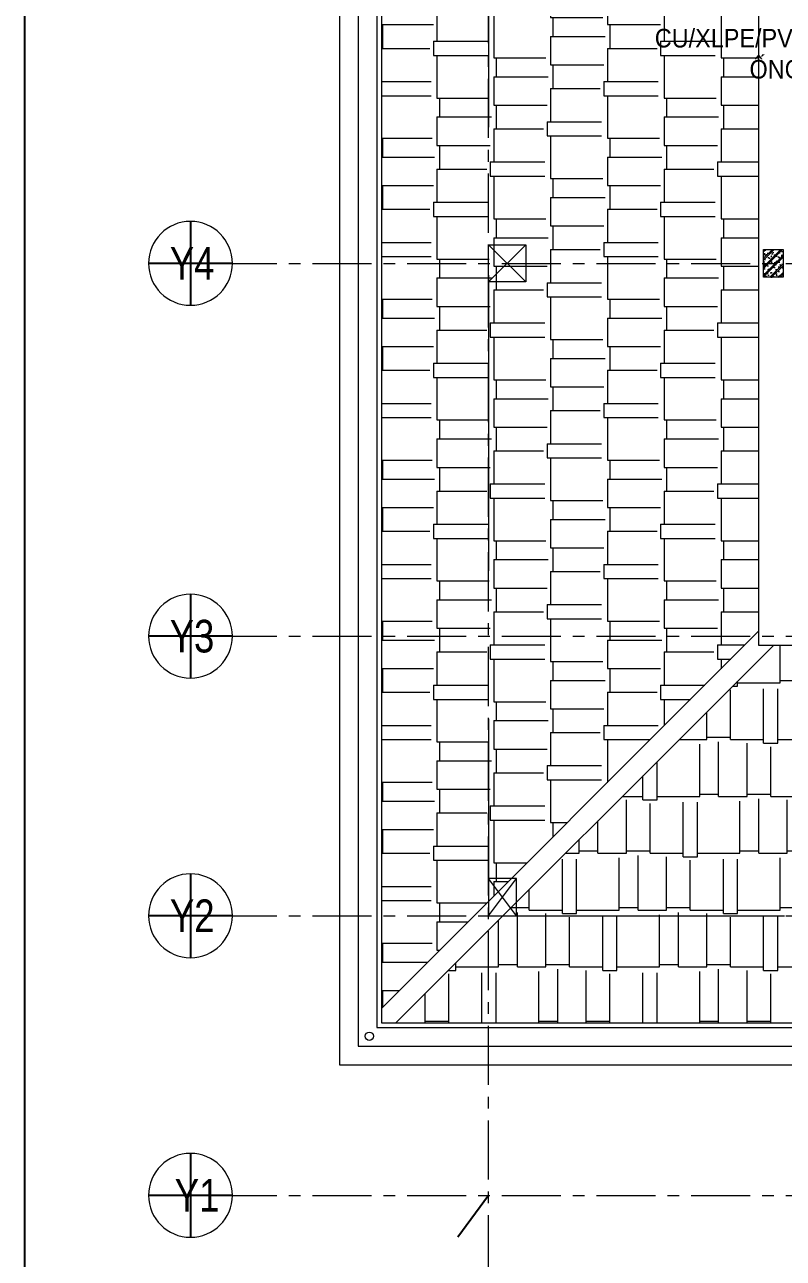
# Model space of a CAD drawing. Header units: millimetres. Extents: x -343543 to 400519, y -115663 to 104219.
# Drawn here: x -4979 to 3162, y -50676 to -37439 of the extents above; entities that cross this region are included whole.
import ezdxf
from ezdxf.enums import TextEntityAlignment as Align
from ezdxf.xclip import XClip

# ---------------------------------------------------------------- set-up
doc = ezdxf.new("R2010")
doc.units = ezdxf.units.MM
doc.header["$XCLIPFRAME"] = 0
doc.linetypes.add('XREF MAT BANG TUONG XAY$0$01.Xref _MB T2-Mai$0$HIDDEN', pattern=[9.525, 6.35, -3.175])
doc.linetypes.add('XREF MAT BANG TUONG XAY$0$CENTER', pattern=[50.8, 31.75, -6.35, 6.35, -6.35])
doc.layers.get('0').update_dxf_attribs({"color": 231, "lineweight": 0})
doc.layers.get('DefPoints').update_dxf_attribs({"color": 191})
for name, color, linetype, lineweight in [('A-SYMBOLS', 10, 'Continuous', 13), ('SME-E-POW-TEXT', 133, 'Continuous', 18), ('XREF MAT BANG TUONG XAY$0$00.xref_IKIGAI_Truc$0$A-SYMBOLS', 8, 'Continuous', 13), ('XREF MAT BANG TUONG XAY$0$01.Xref _MB T2-Mai$0$$0$A-FNSH', 8, 'Continuous', 9), ('XREF MAT BANG TUONG XAY$0$01.Xref _MB T2-Mai$0$$0$A-PATT', 8, 'Continuous', 9), ('XREF MAT BANG TUONG XAY$0$01.Xref _MB T2-Mai$0$A-HIDD', 8, 'XREF MAT BANG TUONG XAY$0$01.Xref _MB T2-Mai$0$HIDDEN', 9), ('XREF MAT BANG TUONG XAY$0$01.Xref _MB T2-Mai$0$A-SYMBOLS', 8, 'Continuous', 13), ('XREF MAT BANG TUONG XAY$0$A-GRID', 8, 'XREF MAT BANG TUONG XAY$0$CENTER', 15), ('XREF MAT BANG TUONG XAY$0$xref_IKIGAI_Cot$0$A-FNSH', 8, 'Continuous', 9), ('XREF MAT BANG TUONG XAY$0$xref_IKIGAI_Cot$0$A-PATT', 8, 'Continuous', 5)]:
    doc.layers.add(name, color=color, linetype=linetype, lineweight=lineweight)
doc.layers.add('INNO-LINK', color=6, linetype='Continuous')
doc.styles.add('SME-TEXT', font='sme.shx', dxfattribs={"width": 0.7})
doc.styles.add('XREF MAT BANG TUONG XAY$0$00.xref_IKIGAI_Truc$0$VTK_Arial_3.5 mm', font='arial.ttf', dxfattribs={"width": 0.8, "height": 3.5})

# ---------------------------------------------------------------- blocks, each defined once
blk = doc.blocks.new('*U131')
at = {"color": 8}
blk.add_circle((0, 0), 4.5, dxfattribs=at)
at = {"layer": 'DefPoints', "color": 8}
for p, q in [((0, 4.5), (0, -4.5)), ((-4.5, 0), (4.5, 0))]:
    blk.add_line(p, q, dxfattribs=at)
at = {"color": 8, "style": 'XREF MAT BANG TUONG XAY$0$00.xref_IKIGAI_Truc$0$VTK_Arial_3.5 mm', "width": 0.8}
blk.add_attdef('X12', text='', height=3.5, dxfattribs=at).set_placement((0, 0), align=Align.MIDDLE_CENTER)
blk = doc.blocks.new('XREF MAT BANG TUONG XAY$0$xref_IKIGAI_Cot')
at = {"layer": 'XREF MAT BANG TUONG XAY$0$xref_IKIGAI_Cot$0$A-PATT'}
h = blk.add_hatch(dxfattribs=at)
h.set_pattern_fill('BT-01', color=8, scale=15, pattern_type=2)
h.set_pattern_definition([(50, (-10, 80), (107.58903, -9.41282), [11.25, -123.75]), (355, (-10, 80), (-20.8127, 112.82882), [9, -99]), (100.4514, (-1.03, 79.22), (86.7764, 103.41593), [9.56103, -105.17132]), (46.1842, (-10, 110), (160.08616, -24.82785), [16.875, -185.625]), (96.6356, (3.34, 107.93), (140.1994, 146.1177), [14.34154, -157.75695]), (351.1842, (-10, 110), (140.1993, 146.1178), [13.5, -148.5]), (21, (5, 102.5), (89.53606, -60.39283), [11.25, -123.75]), (326, (5, 102.5), (36.4973, 108.7725), [9, -99]), (71.4514, (12.46, 97.47), (126.0334, 48.37957), [9.56103, -105.17132]), (37.5, (-10, 80), (1.82398, 49.934078), [0, -97.8, 0, -100.5, 0, -99.375]), (7.5, (-10, 80), (39.46043, 59.16176), [0, -57.3, 0, -95.55, 0, -37.875]), (327.5, (-43.45, 80), (80.073365, -3.38323), [0, -37.5, 0, -117, 0, -155.25]), (317.5, (-58.45, 80), (87.47793, 15.01575), [0, -48.75, 0, -77.7, 0, -110.25]), (45, (-10, 80), (-45.07806, 45.07806), []), (45, (-10, 98.375), (-45.07806, 45.07806), [])])
h.paths.add_polyline_path([(2950, -39850), (3160, -39850), (3160, -40150), (2950, -40150)])
at = {"layer": 'XREF MAT BANG TUONG XAY$0$A-GRID', "color": 8, "ltscale": 20}
for points in [[(0, -53895), (0, -27075.6)], [(-2907.5, -40000), (42750, -40000)], [(-2907.5, -44000), (42750, -44000)], [(-2907.5, -47000), (42750, -47000)], [(-2907.5, -50000), (42750, -50000)]]:
    blk.add_lwpolyline(points, dxfattribs=at)
at = {"layer": 'XREF MAT BANG TUONG XAY$0$xref_IKIGAI_Cot$0$A-FNSH', "color": 8}
for p, q in [((0, -39800), (400, -40200)), ((400, -39800), (0, -40200)), ((0, -47000), (300, -46600)), ((300, -47000), (0, -46600))]:
    blk.add_line(p, q, dxfattribs=at)
for points in [[(0, -39800), (400, -39800), (400, -40200), (0, -40200)], [(2950, -39850), (3160, -39850), (3160, -40150), (2950, -40150)], [(0, -47000), (300, -47000), (300, -46600), (0, -46600)]]:
    blk.add_lwpolyline(points, close=True, dxfattribs=at)
at = {"layer": 'XREF MAT BANG TUONG XAY$0$00.xref_IKIGAI_Truc$0$A-SYMBOLS', "color": 8}
ref = blk.add_blockref('*U131', (-3200, -40000), dxfattribs=dict(at, xscale=-100, yscale=100, zscale=100))
ref.add_attrib('X12', 'Y4', dxfattribs={"layer": '0', "height": 350, "style": 'XREF MAT BANG TUONG XAY$0$00.xref_IKIGAI_Truc$0$VTK_Arial_3.5 mm', "width": 0.8}).set_placement((-3182.2, -40000), align=Align.MIDDLE_CENTER)
ref = blk.add_blockref('*U131', (-3200, -44000), dxfattribs=dict(at, xscale=-100, yscale=100, zscale=100))
ref.add_attrib('X12', 'Y3', dxfattribs={"layer": '0', "height": 350, "style": 'XREF MAT BANG TUONG XAY$0$00.xref_IKIGAI_Truc$0$VTK_Arial_3.5 mm', "width": 0.8}).set_placement((-3183.4, -44000), align=Align.MIDDLE_CENTER)
ref = blk.add_blockref('*U131', (-3200, -47000), dxfattribs=dict(at, xscale=-100, yscale=100, zscale=100))
ref.add_attrib('X12', 'Y2', dxfattribs={"layer": '0', "height": 350, "style": 'XREF MAT BANG TUONG XAY$0$00.xref_IKIGAI_Truc$0$VTK_Arial_3.5 mm', "width": 0.8}).set_placement((-3180.5, -47000), align=Align.MIDDLE_CENTER)
ref = blk.add_blockref('*U131', (-3200, -50000), dxfattribs=dict(at, xscale=-100, yscale=100, zscale=100))
ref.add_attrib('X12', 'Y1', dxfattribs={"layer": '0', "height": 350, "style": 'XREF MAT BANG TUONG XAY$0$00.xref_IKIGAI_Truc$0$VTK_Arial_3.5 mm', "width": 0.8}).set_placement((-3129.3, -50000), align=Align.MIDDLE_CENTER)
blk = doc.blocks.new('01.Xref _MB T1')
at = {"layer": 'XREF MAT BANG TUONG XAY$0$01.Xref _MB T2-Mai$0$$0$A-PATT'}
h = blk.add_hatch(dxfattribs=at)
h.set_pattern_fill('AR-RSHKE', color=8, scale=2, angle=270)
h.set_pattern_definition([(270, (-73097.26, 1e-05), (609.6, -1295.4), [304.8, -254, 355.6, -152.4, 457.2, -203.2]), (270, (-73071.86, -304.8), (609.6, -1295.4), [254, -965.2, 203.2, -304.8]), (270, (-73135.36, -914.4), (609.6, -1295.4), [152.4, -1574.8]), (0, (-73097.26, 1e-05), (609.6, 431.8), [584.2, -1854.2]), (0, (-73097.26, -304.8), (609.6, 431.8), [571.5, -1866.9]), (0, (-73097.26, -558.8), (609.6, 431.8), [533.4, -1905]), (0, (-73135.36, -914.4), (609.6, 431.8), [584.2, -1854.2]), (0, (-73135.36, -1066.8), (609.6, 431.8), [584.2, -1854.2]), (0, (-73097.26, -1524), (609.6, 431.8), [558.8, -1879.6])])
h.paths.add_polyline_path([(2899.98902, -33655.55967), (-1150.01064, -29605.56421), (-1150.01064, -47994.42952), (2899.98902, -43944.43406)])
h = blk.add_hatch(dxfattribs=at)
h.set_pattern_fill('AR-RSHKE', color=8, scale=2)
h.set_pattern_definition([(0, (-73097.26, 1e-05), (1295.4, 609.6), [304.8, -254, 355.6, -152.4, 457.2, -203.2]), (0, (-72792.46, 25.4), (1295.4, 609.6), [254, -965.2, 203.2, -304.8]), (0, (-72182.86, -38.1), (1295.4, 609.6), [152.4, -1574.8]), (90, (-73097.26, 1e-05), (-431.8, 609.6), [584.2, -1854.2]), (90, (-72792.46, 1e-05), (-431.8, 609.6), [571.5, -1866.9]), (90, (-72538.46, 1e-05), (-431.8, 609.6), [533.4, -1905]), (90, (-72182.86, -38.1), (-431.8, 609.6), [584.2, -1854.2]), (90, (-72030.46, -38.1), (-431.8, 609.6), [584.2, -1854.2]), (90, (-71573.26, 1e-05), (-431.8, 609.6), [558.8, -1879.6])])
h.paths.add_polyline_path([(8395, -44100), (3055.55041, -44099.99966), (-994.44721, -48149.99307), (8295.00986, -48149.99992), (8295.00986, -48149.99996), (8395.00986, -48149.99996)])
at = {"color": 8}
blk.add_lwpolyline([(-4979.15314, -63156.18578), (44420.84686, -63156.18578), (44420.84686, -23156.18578), (-4979.15314, -23156.18578)], close=True, dxfattribs=at)
at = {"layer": 'XREF MAT BANG TUONG XAY$0$01.Xref _MB T2-Mai$0$$0$A-FNSH', "color": 8}
for p, q in [((2899.98902, -43944.43406), (-1150.01064, -47994.42952)), ((3055.55254, -44099.99753), (-994.44721, -48149.99307))]:
    blk.add_line(p, q, dxfattribs=at)
for points in [[(9049.99018, -30582.99962), (9049.98906, -28999.99471), (-1600.01064, -29000.00101), (-1600.01063, -48599.99995), (8295.01033, -48599.99992)], [(8849.99018, -30582.99976), (8849.9892, -29199.99483), (-1400.01064, -29200.00089), (-1400.01063, -48399.99995), (8395.00839, -48399.99992)], [(8649.99018, -30582.9999), (8649.98934, -29399.99495), (-1200.01064, -29400.00077), (-1200.01063, -48199.99995), (8395.00794, -48199.99992)], [(8599.99018, -30582.99993), (8599.98937, -29449.99497), (-1150.01064, -29450.00074), (-1150.01063, -48149.99995), (8295.01075, -48149.99308)], [(8395.01585, -44099.99766), (2899.99687, -44099.99753), (2899.98902, -33499.9962), (8509.98829, -33499.9962)]]:
    blk.add_lwpolyline(points, dxfattribs=at)
blk.add_lwpolyline([(2899.98902, -33655.55967), (-1150.01064, -29605.56421), (-1150.01064, -47994.42952), (2899.98902, -43944.43406)], close=True, dxfattribs=at)
at = {"layer": 'XREF MAT BANG TUONG XAY$0$01.Xref _MB T2-Mai$0$$0$A-FNSH', "color": 8, "elevation": 0}
blk.add_lwpolyline([(8395, -44100), (3055.55041, -44099.99966), (-994.44721, -48149.99307), (8295.00986, -48149.99992), (8295.00986, -48149.99996), (8395.00986, -48149.99996)], close=True, dxfattribs=at)
at = {"layer": 'XREF MAT BANG TUONG XAY$0$01.Xref _MB T2-Mai$0$A-HIDD', "color": 8, "ltscale": 500}
blk.add_lwpolyline([(0.00011, -47000.00005), (39999.99073, -47000.00005), (39999.99073, -30600.00246), (0.00011, -30600.00246)], close=True, dxfattribs=at)
at = {"layer": 'XREF MAT BANG TUONG XAY$0$01.Xref _MB T2-Mai$0$A-SYMBOLS', "color": 8}
blk.add_circle((-1280.01064, -48292.75038), 45, dxfattribs=at)
at = {"color": 8}
ref = blk.add_blockref('XREF MAT BANG TUONG XAY$0$xref_IKIGAI_Cot', (-0.00927, -0.00001), dxfattribs=at)
XClip(ref).set_block_clipping_path([(-5181.1494167775, -58156.1251844964), (44638.3275875031, -24933.2650512661)])

msp = doc.modelspace()

# ---------------------------------------------------------------- block references
at = {"layer": 'A-SYMBOLS'}
msp.add_blockref('01.Xref _MB T1', (0, 0), dxfattribs=at)

# ---------------------------------------------------------------- next in the draw order: linework, layer by layer
at = {"layer": 'DefPoints'}
msp.add_lwpolyline([(-4979.2, -65662.8), (44420.8, -65662.8), (44420.8, -25662.8), (-4979.2, -25662.8)], close=True, dxfattribs=at)
at = {"layer": 'INNO-LINK'}
msp.add_line((0, -50000), (-330, -50450), dxfattribs=at)

# ---------------------------------------------------------------- next in the draw order: texts
at = {"layer": 'SME-E-POW-TEXT', "insert": (3519.1, -37483.8), "char_height": 200, "width": 3837.667, "attachment_point": 2, "style": 'SME-TEXT'}
msp.add_mtext('{\\fArial|b0|i0|c0|p34;\\W0.9;\\C1;CU/XLPE/PVC (4x6) + (1x6) E/ ỐNG GI D32}', dxfattribs=at)

doc.saveas('drawing.dxf')
